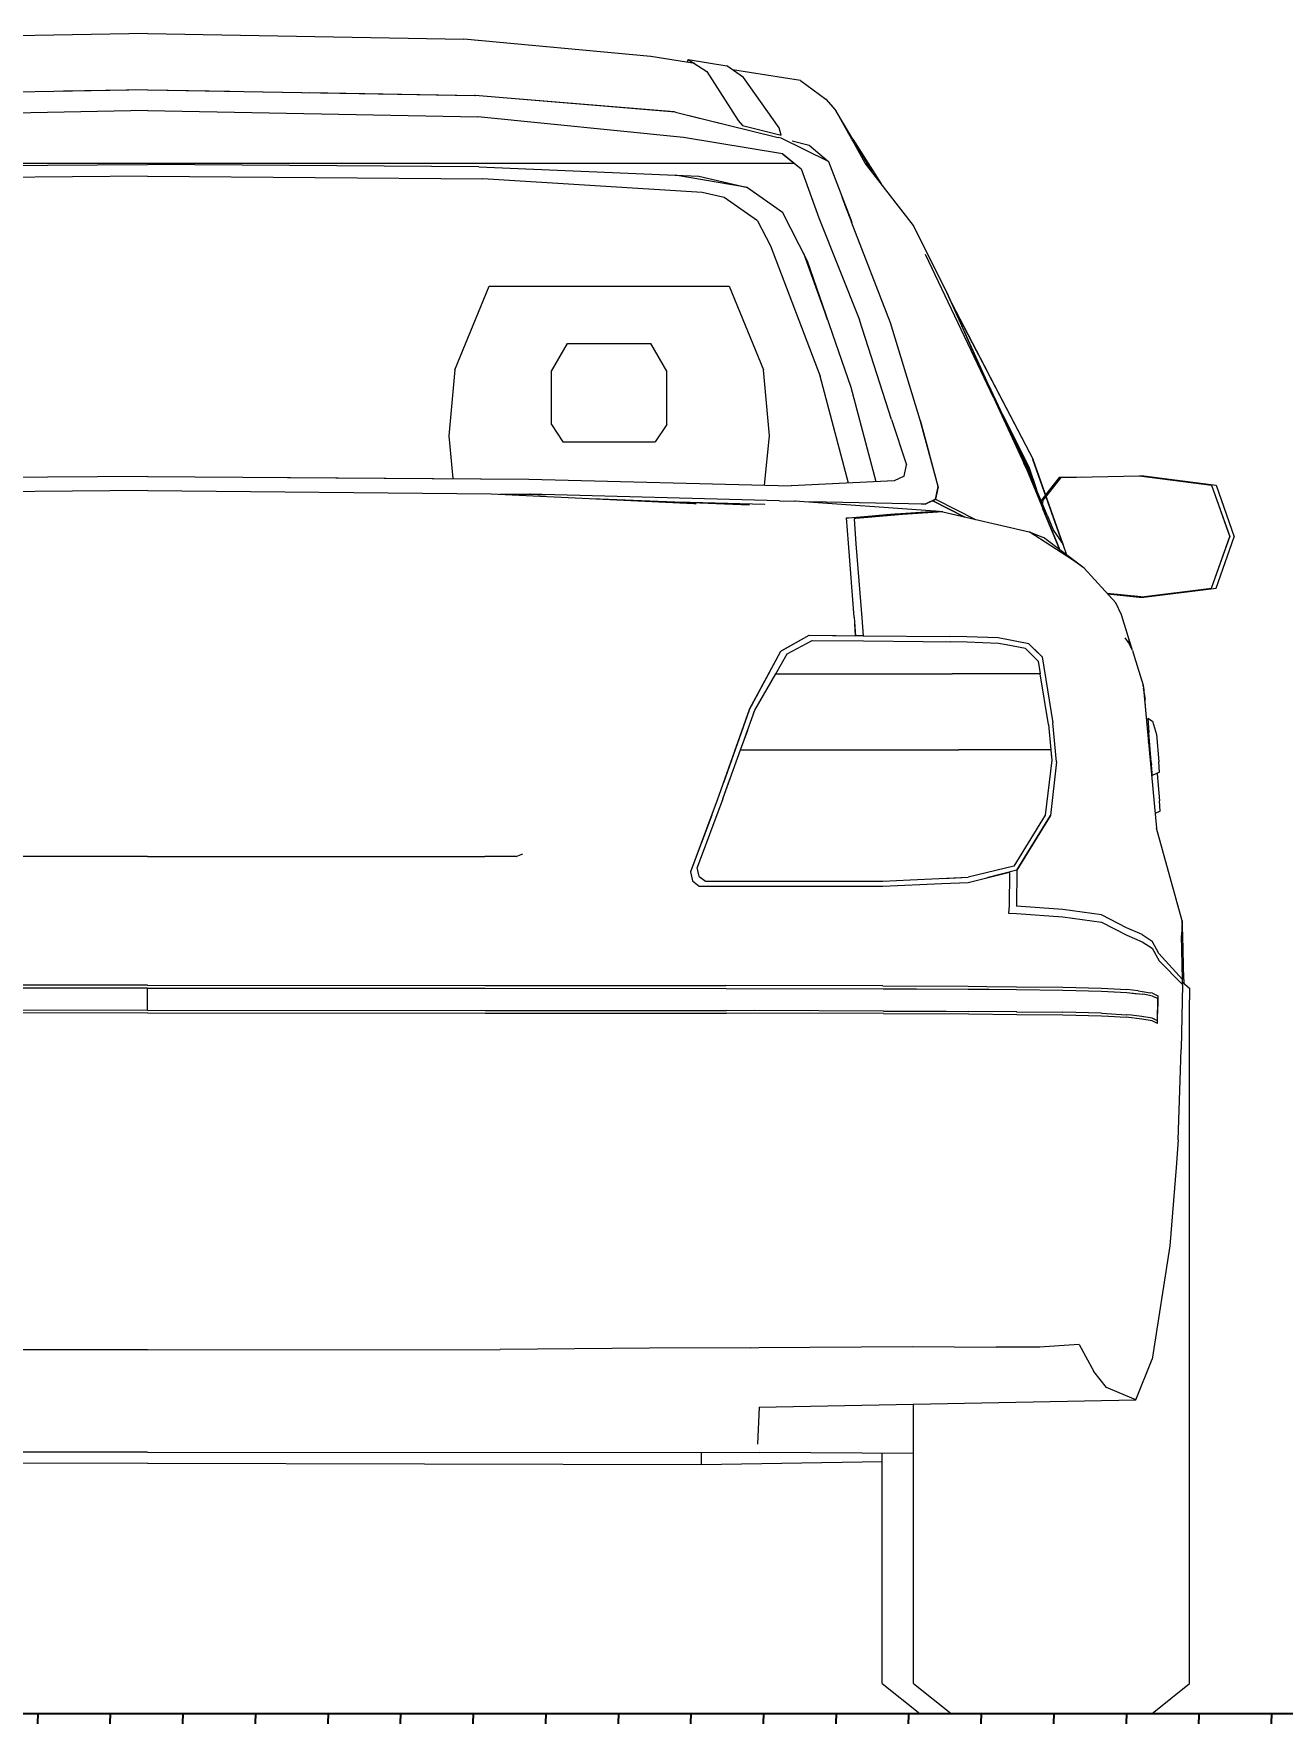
# Model space of a CAD drawing. Header units: metres. Extents: x 668617 to 675126, y 2286318 to 2293677.
# Drawn here: x 672144.555 to 672145.631, y 2287822.647 to 2287824.094 of the extents above; entities that cross this region are included whole.
import ezdxf

# ---------------------------------------------------------------- set-up
doc = ezdxf.new("R2010")
doc.units = ezdxf.units.M
doc.header["$MEASUREMENT"] = 0
doc.layers.add('29-AMBIENTACION', color=252, linetype='Continuous', lineweight=0)
doc.layers.add('DMTG_SECCIONES_VIALES', color=250, linetype='Continuous')
doc.styles.get("Standard").update_dxf_attribs({"font": 'arial.ttf'})
doc.dimstyles.get("Standard").update_dxf_attribs({"dimtxt": 0.18, "dimasz": 0.18, "dimexe": 0.18, "dimexo": 0.0625, "dimgap": 0.09, "dimtad": 0, "dimtih": 1, "dimtoh": 1, "dimdec": 4, "dimzin": 0, "dimdsep": 46, "dimtxsty": 'Standard', "dimcen": 0.09, "dimadec": 0, "dimazin": 0, "dimtfac": 1, "dimtdec": 4, "dimtofl": 0, "dimtmove": 0, "dimatfit": 3, "dimfxl": 1, "dimtolj": 1, "dimtzin": 0, "dimarcsym": 0})

# ---------------------------------------------------------------- blocks, each defined once
blk = doc.blocks.new('_ArchTick')
at = {"color": 0, "linetype": 'ByBlock', "const_width": 0.15}
blk.add_lwpolyline([(-0.5, -0.5), (0.5, 0.5)], dxfattribs=at)
blk = doc.blocks.new('*D450')
at = {"layer": 'Defpoints', "color": 0, "transparency": 16777216}
for p in [(672139.4035, 2287822.6467), (672146.4035, 2287822.6467), (672146.4035, 2287820.8551)]:
    blk.add_point(p, dxfattribs=at)
at = {"layer": 'DMTG_SECCIONES_VIALES', "color": 0, "lineweight": -2, "transparency": 16777216}
for p, q in [((672139.4035, 2287822.5842), (672139.4035, 2287820.6751)), ((672146.4035, 2287822.5842), (672146.4035, 2287820.6751)), ((672139.4035, 2287820.8551), (672142.5808, 2287820.8551)), ((672146.4035, 2287820.8551), (672143.2263, 2287820.8551))]:
    blk.add_line(p, q, dxfattribs=at)
at = {"layer": 'DMTG_SECCIONES_VIALES', "color": 0, "lineweight": -2, "transparency": 16777216, "xscale": 0.18, "yscale": 0.18, "zscale": 0.18, "rotation": 180}
blk.add_blockref('_ArchTick', (672139.4035, 2287820.8551), dxfattribs=at)
at = {"layer": 'DMTG_SECCIONES_VIALES', "color": 0, "lineweight": -2, "transparency": 16777216, "xscale": 0.18, "yscale": 0.18, "zscale": 0.18}
blk.add_blockref('_ArchTick', (672146.4035, 2287820.8551), dxfattribs=at)
at = {"layer": 'DMTG_SECCIONES_VIALES', "color": 0, "transparency": 16777216, "insert": (672142.9035, 2287820.8551), "char_height": 0.18, "attachment_point": 5}
blk.add_mtext('\\A1;7.50', dxfattribs=at)
blk = doc.blocks.new('A$C1159671A')
at = {"layer": '29-AMBIENTACION'}
for p, q in [((0.9362, 1.4471), (0.6638, 1.4422)), ((0.9362, 1.4471), (1.2086, 1.4422)), ((1.3699, 1.4273), (1.2086, 1.4422)), ((1.4076, 1.4213), (1.3699, 1.4273)), ((1.4014, 1.4223), (1.4021, 1.4247)), ((1.4021, 1.4247), (1.4354, 1.4194)), ((1.4021, 1.4247), (1.4182, 1.4145)), ((1.4498, 1.4093), (1.4354, 1.4194)), ((1.4182, 1.4145), (1.4451, 1.3723)), ((1.4987, 1.4066), (1.4402, 1.416)), ((1.4804, 1.3659), (1.4498, 1.4093)), ((1.4987, 1.4066), (1.5207, 1.3906)), ((0.9362, 1.3986), (0.6538, 1.3939)), ((0.9362, 1.3987), (0.6545, 1.3939)), ((0.9362, 1.3986), (0.8638, 1.3974)), ((0.9362, 1.3987), (1.2179, 1.3939)), ((0.9362, 1.3986), (1.2186, 1.3939)), ((0.9362, 1.3986), (1.0071, 1.3974)), ((1.0757, 1.3963), (1.2186, 1.3938)), ((1.2182, 1.3939), (1.2179, 1.3939)), ((1.3912, 1.3794), (1.2186, 1.3939)), ((1.3912, 1.3794), (1.2186, 1.3938)), ((1.3899, 1.3798), (1.246, 1.3916)), ((1.5207, 1.3906), (1.527, 1.3833)), ((1.5207, 1.3906), (1.5207, 1.3906)), ((0.9362, 1.3808), (0.6516, 1.3755)), ((0.9362, 1.3808), (0.6516, 1.3755)), ((0.9362, 1.3808), (1.2208, 1.3755)), ((0.9362, 1.3808), (1.2208, 1.3755)), ((1.398, 1.3576), (1.2208, 1.3755)), ((1.2208, 1.3755), (1.2208, 1.3755)), ((1.3907, 1.3795), (1.3899, 1.3798)), ((1.3912, 1.3794), (1.4796, 1.3576)), ((1.3969, 1.378), (1.4293, 1.37)), ((1.5254, 1.3852), (1.5282, 1.3819)), ((1.5282, 1.3819), (1.5296, 1.3803)), ((1.5438, 1.3563), (1.5296, 1.3803)), ((1.543, 1.3561), (1.5296, 1.3803)), ((1.4451, 1.3723), (1.4488, 1.3678)), ((1.4488, 1.3678), (1.4821, 1.3596)), ((1.4821, 1.3596), (1.4804, 1.3659)), ((1.4834, 1.3435), (1.398, 1.3576)), ((1.398, 1.3576), (1.398, 1.3576)), ((1.4821, 1.357), (1.4796, 1.3576)), ((1.5229, 1.3369), (1.4821, 1.357)), ((1.4821, 1.357), (1.4821, 1.357)), ((1.4821, 1.357), (1.4821, 1.357)), ((1.4821, 1.357), (1.4821, 1.357)), ((1.4916, 1.3547), (1.5062, 1.3511)), ((1.5062, 1.3511), (1.5229, 1.3369)), ((1.5432, 1.3557), (1.543, 1.3561)), ((1.5438, 1.3546), (1.5432, 1.3557)), ((1.5438, 1.3563), (1.5682, 1.3177)), ((1.5438, 1.3563), (1.5602, 1.3281)), ((1.5544, 1.3355), (1.5438, 1.3546)), ((0.3791, 1.3355), (0.9362, 1.3355)), ((0.6508, 1.3322), (0.9362, 1.3343)), ((0.9362, 1.3355), (1.4933, 1.3355)), ((1.2215, 1.3322), (0.9362, 1.3343)), ((1.2215, 1.3322), (1.4113, 1.3242)), ((1.4834, 1.3435), (1.4994, 1.3306)), ((1.4835, 1.3434), (1.4834, 1.3434)), ((1.4835, 1.3434), (1.4994, 1.3305)), ((1.5229, 1.3369), (1.5429, 1.2848)), ((1.5961, 1.2817), (1.5544, 1.3355)), ((1.5544, 1.3355), (1.5544, 1.3355)), ((0.9362, 1.3243), (0.6472, 1.322)), ((0.9362, 1.3243), (1.2251, 1.322)), ((1.4141, 1.3101), (1.2251, 1.322)), ((1.2251, 1.322), (1.2252, 1.322)), ((1.2252, 1.322), (1.2252, 1.322)), ((1.4531, 1.3145), (1.3907, 1.3251)), ((1.4113, 1.3242), (1.4532, 1.3145)), ((1.4994, 1.3306), (1.5145, 1.2884)), ((1.4994, 1.3305), (1.5145, 1.2884)), ((1.4329, 1.3058), (1.4141, 1.3101)), ((1.4329, 1.3058), (1.4141, 1.3101)), ((1.4141, 1.3101), (1.4141, 1.3101)), ((1.4618, 1.2857), (1.4329, 1.3058)), ((1.4618, 1.2857), (1.4329, 1.3058)), ((1.4329, 1.3058), (1.4329, 1.3058)), ((1.4532, 1.3145), (1.4833, 1.2934)), ((1.5344, 1.3065), (1.5427, 1.2848)), ((1.5049, 1.2512), (1.4833, 1.2934)), ((1.4833, 1.2934), (1.4833, 1.2934)), ((1.5145, 1.2884), (1.5495, 1.2005)), ((1.5368, 1.3003), (1.5427, 1.2848)), ((1.4618, 1.2857), (1.473, 1.2644)), ((1.4618, 1.2857), (1.473, 1.2644)), ((1.5762, 1.198), (1.5427, 1.2848)), ((1.5762, 1.198), (1.5427, 1.2848)), ((1.5427, 1.2847), (1.5427, 1.2848)), ((1.5429, 1.2848), (1.5429, 1.2847)), ((1.6248, 1.2242), (1.5961, 1.2817)), ((1.6248, 1.2242), (1.5961, 1.2817)), ((1.473, 1.2644), (1.5157, 1.1519)), ((1.473, 1.2644), (1.5157, 1.1519)), ((1.473, 1.2644), (1.473, 1.2644)), ((1.5197, 1.2074), (1.5016, 1.2576)), ((1.5016, 1.2576), (1.5016, 1.2576)), ((1.5425, 1.1422), (1.5049, 1.2512)), ((1.6654, 1.133), (1.6065, 1.2568)), ((1.6065, 1.2568), (1.6065, 1.2568)), ((1.2008, 1.1575), (1.2305, 1.2295)), ((1.2305, 1.2295), (1.4373, 1.2295)), ((1.4373, 1.2295), (1.467, 1.1575)), ((1.6248, 1.2242), (1.6567, 1.1523)), ((1.6248, 1.2242), (1.663, 1.1381)), ((1.6248, 1.2242), (1.6633, 1.1375)), ((1.6608, 1.1445), (1.6248, 1.2241)), ((1.5221, 1.2006), (1.5197, 1.2074)), ((1.6287, 1.2155), (1.6992, 1.0803)), ((1.6289, 1.215), (1.6502, 1.1742)), ((1.6291, 1.2148), (1.6291, 1.2147)), ((1.6291, 1.2147), (1.6604, 1.1547)), ((1.5772, 1.1147), (1.5495, 1.2005)), ((1.5772, 1.1147), (1.5495, 1.2005)), ((1.6019, 1.114), (1.5762, 1.198)), ((1.6019, 1.114), (1.5762, 1.198)), ((1.5762, 1.198), (1.5762, 1.198)), ((1.6018, 1.1141), (1.5782, 1.1913)), ((1.2842, 1.1562), (1.2981, 1.18)), ((1.2981, 1.18), (1.3697, 1.18)), ((1.3836, 1.1562), (1.3697, 1.18)), ((1.6507, 1.1658), (1.6506, 1.166)), ((1.6507, 1.1658), (1.651, 1.1653)), ((1.2008, 1.1575), (1.1958, 1.1007)), ((1.2842, 1.1104), (1.2842, 1.1562)), ((1.3836, 1.1104), (1.3836, 1.1562)), ((1.472, 1.1007), (1.467, 1.1575)), ((1.5402, 1.0599), (1.5157, 1.1519)), ((1.5402, 1.0599), (1.5157, 1.1519)), ((1.6604, 1.1547), (1.6606, 1.1543)), ((1.6606, 1.1543), (1.6993, 1.0801)), ((1.6608, 1.1445), (1.6942, 1.0734)), ((1.5425, 1.1422), (1.5425, 1.1423)), ((1.564, 1.0611), (1.5425, 1.1422)), ((1.5425, 1.1422), (1.5425, 1.1422)), ((1.6618, 1.1409), (1.6619, 1.1406)), ((1.6622, 1.1399), (1.6621, 1.1402)), ((1.6654, 1.133), (1.6932, 1.0728)), ((1.5772, 1.1147), (1.5902, 1.0756)), ((1.5772, 1.1147), (1.5902, 1.0756)), ((1.673, 1.1186), (1.6955, 1.074)), ((1.6955, 1.074), (1.6736, 1.1174)), ((1.1958, 1.1007), (1.1993, 1.0638)), ((1.2842, 1.1104), (1.2941, 1.0955)), ((1.3836, 1.1104), (1.3737, 1.0955)), ((1.4679, 1.0582), (1.472, 1.1007)), ((1.6174, 1.0568), (1.6018, 1.1141)), ((1.6019, 1.114), (1.6096, 1.0853)), ((1.6019, 1.114), (1.6158, 1.0628)), ((1.2941, 1.0955), (1.3737, 1.0955)), ((1.6963, 1.071), (1.6821, 1.0993)), ((1.588, 1.0658), (1.5902, 1.0756)), ((1.6902, 1.0819), (1.6901, 1.0821)), ((1.6902, 1.0819), (1.6969, 1.0685)), ((1.6932, 1.0728), (1.6912, 1.0771)), ((1.6932, 1.0728), (1.7222, 1.0024)), ((1.7113, 1.0322), (1.6942, 1.0734)), ((1.6955, 1.074), (1.7021, 1.0544)), ((1.6955, 1.074), (1.7019, 1.0548)), ((1.6963, 1.071), (1.6963, 1.071)), ((1.6982, 1.0652), (1.6963, 1.071)), ((1.7249, 1.0072), (1.6991, 1.0803)), ((1.6992, 1.0803), (1.6992, 1.0803)), ((1.7251, 1.0069), (1.6993, 1.0801)), ((1.6993, 1.0801), (1.6993, 1.0801)), ((0.9362, 1.0656), (0.6076, 1.0633)), ((0.9362, 1.0656), (1.2648, 1.0633)), ((1.0567, 1.0647), (1.2648, 1.0633)), ((1.2648, 1.0633), (1.4907, 1.0576)), ((1.2648, 1.0633), (1.4907, 1.0576)), ((1.5795, 1.0618), (1.4907, 1.0576)), ((1.588, 1.0658), (1.5795, 1.0618)), ((1.588, 1.0658), (1.5795, 1.0618)), ((1.5795, 1.0618), (1.5795, 1.0618)), ((1.6174, 1.0567), (1.6152, 1.0459)), ((1.616, 1.0501), (1.6174, 1.0568)), ((1.6174, 1.0568), (1.6174, 1.0567)), ((1.6969, 1.0685), (1.6997, 1.0603)), ((1.6984, 1.0646), (1.6982, 1.0652)), ((1.7007, 1.0579), (1.6984, 1.0646)), ((1.6997, 1.0602), (1.6997, 1.0603)), ((1.7218, 1.0646), (1.71, 1.0497)), ((1.7232, 1.0646), (1.7104, 1.0485)), ((1.7232, 1.0646), (1.7104, 1.0485)), ((1.7413, 1.065), (1.7218, 1.0646)), ((1.7232, 1.0646), (1.7907, 1.066)), ((1.7232, 1.0646), (1.7232, 1.0646)), ((1.7907, 1.066), (1.853, 1.0581)), ((1.7907, 1.066), (1.7946, 1.066)), ((1.7907, 1.066), (1.7907, 1.066)), ((1.7946, 1.066), (1.8568, 1.0581)), ((1.853, 1.0581), (1.8686, 1.0138)), ((1.853, 1.0581), (1.8686, 1.0137)), ((1.8568, 1.0581), (1.8724, 1.0137)), ((0.9362, 1.0534), (0.6402, 1.0507)), ((0.9362, 1.0534), (1.2322, 1.0507)), ((1.2322, 1.0507), (1.407, 1.0424)), ((1.2398, 1.0503), (1.2661, 1.0502)), ((1.2403, 1.0503), (1.2404, 1.0503)), ((1.2404, 1.0503), (1.2656, 1.0502)), ((1.2611, 1.0502), (1.263, 1.0502)), ((1.4807, 1.0446), (1.2656, 1.0502)), ((1.2661, 1.0502), (1.2656, 1.0502)), ((1.2672, 1.0501), (1.2656, 1.0502)), ((1.2656, 1.0502), (1.2656, 1.0502)), ((1.2661, 1.0502), (1.2788, 1.0498)), ((1.3189, 1.0466), (1.4549, 1.0411)), ((1.393, 1.0436), (1.468, 1.0417)), ((1.407, 1.0424), (1.409, 1.0422)), ((1.4807, 1.0446), (1.4938, 1.0442)), ((1.494, 1.0442), (1.4938, 1.0442)), ((1.6149, 1.0356), (1.494, 1.0442)), ((1.4944, 1.0442), (1.494, 1.0442)), ((1.494, 1.0442), (1.494, 1.0442)), ((1.6063, 1.0416), (1.5064, 1.0436)), ((1.6063, 1.0416), (1.6151, 1.046)), ((1.6063, 1.0416), (1.6151, 1.0459)), ((1.6151, 1.0459), (1.6063, 1.0416)), ((1.6127, 1.0447), (1.6063, 1.0416)), ((1.6127, 1.0447), (1.6152, 1.0459)), ((1.6404, 1.0306), (1.6127, 1.0447)), ((1.6127, 1.0447), (1.6404, 1.0306)), ((1.6151, 1.0459), (1.616, 1.0501)), ((1.616, 1.0501), (1.6151, 1.0459)), ((1.6152, 1.0459), (1.6495, 1.0286)), ((1.6152, 1.0459), (1.6152, 1.0459)), ((1.7063, 1.0451), (1.7061, 1.0447)), ((1.7099, 1.0497), (1.7063, 1.0451)), ((1.7077, 1.0451), (1.7072, 1.0422)), ((1.7077, 1.0451), (1.7072, 1.0422)), ((1.7103, 1.0485), (1.7077, 1.0451)), ((1.7103, 1.0484), (1.7077, 1.0451)), ((1.469, 1.0417), (1.469, 1.0417)), ((1.5385, 1.0299), (1.54, 1.03)), ((1.5402, 1.0082), (1.5385, 1.0299)), ((1.54, 1.03), (1.5539, 1.0312)), ((1.5464, 1.0294), (1.5449, 1.0292)), ((1.5449, 1.0292), (1.5466, 1.0075)), ((1.5602, 1.0305), (1.5464, 1.0294)), ((1.5539, 1.0312), (1.576, 1.033)), ((1.5866, 1.0327), (1.5602, 1.0305)), ((1.5733, 1.0328), (1.5802, 1.0334)), ((1.5802, 1.0334), (1.5906, 1.034)), ((1.5852, 1.0337), (1.615, 1.0356)), ((1.6214, 1.035), (1.5866, 1.0327)), ((1.5866, 1.0327), (1.5866, 1.0327)), ((1.6063, 1.0416), (1.6027, 1.0417)), ((1.6063, 1.0416), (1.6063, 1.0416)), ((1.6214, 1.035), (1.615, 1.0356)), ((1.6214, 1.035), (1.6958, 1.018)), ((1.7222, 1.0024), (1.7076, 1.0377)), ((1.7113, 1.0322), (1.7168, 1.0191)), ((1.7331, 0.9939), (1.6958, 1.018)), ((1.6958, 1.018), (1.7083, 1.0129)), ((1.7168, 1.0191), (1.7251, 1.0069)), ((1.853, 0.9694), (1.8686, 1.0138)), ((1.853, 0.9694), (1.8686, 1.0137)), ((1.8568, 0.9694), (1.8724, 1.0137)), ((1.5451, 0.9445), (1.5402, 1.0082)), ((1.5466, 1.0075), (1.5515, 0.9439)), ((1.7431, 0.9867), (1.7083, 1.0129)), ((1.7283, 0.9978), (1.7251, 1.0069)), ((1.7431, 0.9867), (1.7331, 0.9939)), ((1.7704, 0.9566), (1.7431, 0.9867)), ((1.7924, 0.9618), (1.763, 0.9647)), ((1.7632, 0.9644), (1.7907, 0.9616)), ((1.7632, 0.9644), (1.7632, 0.9644)), ((1.7724, 0.9635), (1.7634, 0.9643)), ((1.7754, 0.9465), (1.7704, 0.9566)), ((1.7907, 0.9616), (1.853, 0.9694)), ((1.7907, 0.9616), (1.7946, 0.9616)), ((1.7907, 0.9616), (1.7907, 0.9616)), ((1.7946, 0.9616), (1.8568, 0.9694)), ((1.5451, 0.9445), (1.5462, 0.9284)), ((1.5515, 0.9439), (1.5527, 0.9284)), ((1.7803, 0.9307), (1.7754, 0.9465)), ((1.4819, 0.915), (1.5063, 0.9288)), ((1.4828, 0.9156), (1.5063, 0.9288)), ((1.5063, 0.9288), (1.5462, 0.9284)), ((1.5063, 0.9288), (1.5527, 0.9284)), ((1.5462, 0.9284), (1.5455, 0.9385)), ((1.5527, 0.9284), (1.5462, 0.9284)), ((1.5527, 0.9284), (1.6273, 0.9276)), ((1.6422, 0.9273), (1.6273, 0.9276)), ((1.6273, 0.9276), (1.6273, 0.9276)), ((1.6692, 0.9267), (1.6422, 0.9273)), ((1.6793, 0.9247), (1.6692, 0.9267)), ((1.7783, 0.9265), (1.782, 0.9215)), ((1.7818, 0.9258), (1.7803, 0.9307)), ((1.4545, 0.8645), (1.4819, 0.915)), ((1.4545, 0.8644), (1.4819, 0.915)), ((1.4774, 0.8957), (1.4872, 0.9129)), ((1.4774, 0.8957), (1.4872, 0.9129)), ((1.4872, 0.9129), (1.5089, 0.9243)), ((1.4872, 0.9129), (1.5089, 0.9243)), ((1.5089, 0.9243), (1.553, 0.9239)), ((1.5089, 0.9243), (1.553, 0.9239)), ((1.553, 0.9239), (1.5531, 0.9239)), ((1.5531, 0.9239), (1.6045, 0.9234)), ((1.6045, 0.9234), (1.6276, 0.9232)), ((1.6423, 0.9227), (1.6276, 0.9232)), ((1.6276, 0.9232), (1.6276, 0.9232)), ((1.6695, 0.9218), (1.6423, 0.9227)), ((1.6761, 0.9205), (1.6695, 0.9218)), ((1.6926, 0.9174), (1.6761, 0.9205)), ((1.6824, 0.9241), (1.6793, 0.9247)), ((1.6956, 0.9215), (1.6824, 0.9241)), ((1.6824, 0.9241), (1.6824, 0.9241)), ((1.6926, 0.9174), (1.7036, 0.9064)), ((1.6926, 0.9174), (1.6926, 0.9174)), ((1.6926, 0.9174), (1.7035, 0.9064)), ((1.7005, 0.9166), (1.6956, 0.9215)), ((1.6956, 0.9215), (1.6956, 0.9215)), ((1.707, 0.9101), (1.7005, 0.9166)), ((1.707, 0.9101), (1.7006, 0.9166)), ((1.7006, 0.9166), (1.7006, 0.9166)), ((1.782, 0.9247), (1.7817, 0.9219)), ((1.7817, 0.9219), (1.782, 0.9244)), ((1.782, 0.9248), (1.7818, 0.9258)), ((1.7845, 0.9165), (1.782, 0.9248)), ((1.782, 0.9248), (1.782, 0.9247)), ((1.782, 0.9248), (1.782, 0.9248)), ((1.7822, 0.9212), (1.782, 0.9244)), ((1.782, 0.9244), (1.7842, 0.9172)), ((1.7849, 0.9158), (1.782, 0.9215)), ((1.7849, 0.9158), (1.7864, 0.9109)), ((1.7035, 0.9064), (1.7053, 0.8957)), ((1.7036, 0.9064), (1.7047, 0.8994)), ((1.707, 0.9101), (1.7162, 0.8534)), ((1.707, 0.9101), (1.7161, 0.8534)), ((1.7864, 0.9109), (1.7941, 0.8859)), ((1.4595, 0.8642), (1.4774, 0.8957)), ((1.4774, 0.8957), (1.5552, 0.8957)), ((1.5552, 0.8957), (1.6296, 0.8957)), ((1.5552, 0.8957), (1.5552, 0.8957)), ((1.6716, 0.8957), (1.6296, 0.8957)), ((1.7053, 0.8957), (1.6716, 0.8957)), ((1.7124, 0.8519), (1.7053, 0.8957)), ((1.7124, 0.8519), (1.7053, 0.8957)), ((1.7053, 0.8957), (1.7053, 0.8957)), ((1.7941, 0.8859), (1.8055, 0.7625)), ((1.7943, 0.8843), (1.7941, 0.8859)), ((1.7943, 0.8844), (1.7943, 0.8843)), ((1.7943, 0.8843), (1.7961, 0.8646)), ((1.796, 0.8734), (1.7944, 0.8833)), ((1.4545, 0.8645), (1.4271, 0.7867)), ((1.4545, 0.8644), (1.4323, 0.8016)), ((1.4506, 0.8397), (1.4595, 0.8642)), ((1.4584, 0.8613), (1.4595, 0.8642)), ((1.4595, 0.8642), (1.4595, 0.8642)), ((1.798, 0.8574), (1.799, 0.845)), ((1.798, 0.8574), (1.8021, 0.8548)), ((1.8021, 0.8548), (1.8055, 0.8432)), ((1.4472, 0.8301), (1.4533, 0.8471)), ((1.7124, 0.8519), (1.7145, 0.8301)), ((1.7124, 0.8519), (1.7145, 0.8301)), ((1.7193, 0.8198), (1.7161, 0.8534)), ((1.801, 0.8194), (1.799, 0.845)), ((1.8055, 0.8432), (1.8074, 0.8197)), ((1.4319, 0.7879), (1.4472, 0.8301)), ((1.4472, 0.8301), (1.5612, 0.8301)), ((1.5612, 0.8301), (1.6351, 0.8301)), ((1.6767, 0.8301), (1.6351, 0.8301)), ((1.6894, 0.8301), (1.6767, 0.8301)), ((1.7144, 0.8301), (1.6894, 0.8301)), ((1.7145, 0.8301), (1.7144, 0.8301)), ((1.7144, 0.8301), (1.7153, 0.8212)), ((1.7145, 0.8301), (1.7151, 0.8231)), ((1.7989, 0.8355), (1.7986, 0.8371)), ((1.7989, 0.8355), (1.7996, 0.8263)), ((1.7153, 0.8212), (1.7096, 0.7738)), ((1.7193, 0.8198), (1.7142, 0.7735)), ((1.7193, 0.8198), (1.7193, 0.8198)), ((1.7999, 0.8229), (1.8008, 0.8223)), ((1.801, 0.8194), (1.8012, 0.8171)), ((1.8019, 0.8081), (1.8012, 0.8171)), ((1.8018, 0.81), (1.8012, 0.8171)), ((1.8081, 0.8109), (1.8019, 0.8081)), ((1.8081, 0.8109), (1.8074, 0.8197)), ((1.4319, 0.7879), (1.438, 0.8048)), ((1.806, 0.8099), (1.8061, 0.8095)), ((1.8061, 0.8095), (1.808, 0.7861)), ((1.4271, 0.7867), (1.404, 0.7251)), ((1.4319, 0.7879), (1.4098, 0.7288)), ((1.8087, 0.7772), (1.808, 0.7861)), ((1.4223, 0.7738), (1.404, 0.7251)), ((1.7096, 0.7738), (1.6826, 0.73)), ((1.7142, 0.7735), (1.6852, 0.7263)), ((1.6852, 0.7263), (1.7142, 0.7735)), ((1.7095, 0.7738), (1.709, 0.7729)), ((1.8087, 0.7772), (1.8043, 0.7752)), ((1.8275, 0.6829), (1.8055, 0.7625)), ((0.9362, 0.7383), (0.6457, 0.7383)), ((0.9362, 0.7383), (1.2267, 0.7383)), ((1.2539, 0.7383), (1.2267, 0.7383)), ((1.2539, 0.7383), (1.2594, 0.7404)), ((1.404, 0.7251), (1.4057, 0.7171)), ((1.404, 0.7251), (1.4057, 0.7171)), ((1.4114, 0.7211), (1.4098, 0.7288)), ((1.4109, 0.7235), (1.4098, 0.7288)), ((1.4098, 0.7288), (1.4098, 0.7288)), ((1.6826, 0.73), (1.6433, 0.7203)), ((1.6433, 0.7159), (1.679, 0.7248)), ((1.6852, 0.7263), (1.6592, 0.7199)), ((1.679, 0.7248), (1.6786, 0.6957)), ((1.679, 0.7248), (1.6786, 0.6957)), ((1.6852, 0.7263), (1.6848, 0.6953)), ((1.6852, 0.7263), (1.6852, 0.7263)), ((1.4057, 0.7171), (1.4115, 0.7127)), ((1.4057, 0.7171), (1.4115, 0.7127)), ((1.4114, 0.7211), (1.417, 0.7169)), ((1.4115, 0.7127), (1.4343, 0.7127)), ((1.4123, 0.7204), (1.417, 0.7169)), ((1.417, 0.7169), (1.4342, 0.7169)), ((1.417, 0.7169), (1.417, 0.7169)), ((1.4342, 0.7169), (1.5697, 0.7169)), ((1.4343, 0.7127), (1.5697, 0.7127)), ((1.4343, 0.7127), (1.4343, 0.7127)), ((1.5697, 0.7169), (1.5932, 0.718)), ((1.5697, 0.7169), (1.5697, 0.7169)), ((1.5697, 0.7127), (1.6207, 0.7149)), ((1.5697, 0.7127), (1.5697, 0.7127)), ((1.5932, 0.718), (1.6433, 0.7203)), ((1.6207, 0.7149), (1.6433, 0.7159)), ((1.6213, 0.7193), (1.6433, 0.7203)), ((1.6433, 0.7203), (1.6433, 0.7203)), ((1.6786, 0.6957), (1.6781, 0.6895)), ((1.6786, 0.6957), (1.6781, 0.6895)), ((1.7249, 0.6925), (1.6848, 0.6953)), ((1.6781, 0.6895), (1.6849, 0.689)), ((1.6849, 0.689), (1.7249, 0.6862)), ((1.7581, 0.6879), (1.7249, 0.6925)), ((1.7249, 0.6925), (1.7249, 0.6925)), ((1.7249, 0.6862), (1.7582, 0.6816)), ((1.7249, 0.6862), (1.7249, 0.6862)), ((1.7798, 0.6767), (1.7581, 0.6879)), ((1.7581, 0.6879), (1.7581, 0.6879)), ((1.7582, 0.6816), (1.7799, 0.6704)), ((1.8275, 0.6829), (1.8271, 0.6701)), ((1.8275, 0.6828), (1.8275, 0.6829)), ((1.8281, 0.6701), (1.8275, 0.6828)), ((1.7798, 0.6767), (1.7798, 0.6767)), ((1.7932, 0.671), (1.7798, 0.6767)), ((1.7799, 0.6704), (1.7933, 0.6647)), ((1.7799, 0.6704), (1.7799, 0.6704)), ((1.7932, 0.671), (1.8018, 0.6654)), ((1.8279, 0.6323), (1.8271, 0.6701)), ((1.829, 0.6323), (1.8281, 0.6701)), ((1.829, 0.6323), (1.8281, 0.6701)), ((1.7933, 0.6647), (1.8019, 0.6591)), ((1.8076, 0.6546), (1.8018, 0.6654)), ((1.8019, 0.6591), (1.8077, 0.6483)), ((1.8279, 0.6323), (1.8076, 0.6546)), ((1.8076, 0.6546), (1.8076, 0.6546)), ((1.8077, 0.6483), (1.8279, 0.6278)), ((0.9362, 0.6248), (0.6455, 0.6247)), ((0.9362, 0.6273), (0.6456, 0.6272)), ((0.9362, 0.6248), (0.8603, 0.6248)), ((0.9362, 0.6273), (1.2268, 0.6272)), ((0.9362, 0.6248), (1.2268, 0.6247)), ((0.9362, 0.6057), (0.9362, 0.6248)), ((0.9362, 0.6057), (0.9362, 0.6248)), ((0.9362, 0.6248), (1.0135, 0.6248)), ((1.0815, 0.6248), (1.2268, 0.6247)), ((1.2268, 0.6272), (1.4345, 0.627)), ((1.2268, 0.6272), (1.4345, 0.627)), ((1.2268, 0.6247), (1.4346, 0.6245)), ((1.2268, 0.6247), (1.4346, 0.6245)), ((1.5698, 0.6267), (1.4345, 0.627)), ((1.5698, 0.6267), (1.4345, 0.627)), ((1.4346, 0.6245), (1.5699, 0.6242)), ((1.463, 0.627), (1.463, 0.6269)), ((1.4631, 0.627), (1.4631, 0.6269)), ((1.5698, 0.6267), (1.5698, 0.6267)), ((1.5698, 0.6267), (1.6432, 0.6264)), ((1.5699, 0.6242), (1.5986, 0.6241)), ((1.5986, 0.6241), (1.6433, 0.6239)), ((1.6432, 0.6264), (1.6593, 0.6263)), ((1.6433, 0.6239), (1.6614, 0.6238)), ((1.6433, 0.6239), (1.6433, 0.6239)), ((1.6593, 0.6263), (1.6848, 0.626)), ((1.6614, 0.6238), (1.6849, 0.6236)), ((1.6848, 0.626), (1.7248, 0.6255)), ((1.6848, 0.626), (1.6848, 0.626)), ((1.6849, 0.6236), (1.7248, 0.6231)), ((1.7248, 0.6255), (1.7582, 0.6247)), ((1.7248, 0.6255), (1.7249, 0.6255)), ((1.7248, 0.6231), (1.7582, 0.6222)), ((1.7582, 0.6247), (1.78, 0.6235)), ((1.78, 0.6235), (1.78, 0.6235)), ((1.7897, 0.6224), (1.78, 0.6235)), ((1.7897, 0.6224), (1.7935, 0.6219)), ((1.8279, 0.6278), (1.8267, 0.5722)), ((1.8278, 0.6278), (1.8279, 0.6323)), ((1.8279, 0.6323), (1.8279, 0.6323)), ((1.8279, 0.6299), (1.8341, 0.6249)), ((1.829, 0.6323), (1.829, 0.629)), ((1.829, 0.6323), (1.829, 0.629)), ((1.8341, 0.6249), (1.8341, 0.6147)), ((1.7582, 0.6222), (1.7799, 0.621)), ((1.7689, 0.6216), (1.7799, 0.621)), ((1.7799, 0.621), (1.7892, 0.62)), ((1.7799, 0.621), (1.7935, 0.6195)), ((1.7935, 0.6219), (1.8002, 0.6208)), ((1.7954, 0.6192), (1.7935, 0.6195)), ((1.8022, 0.618), (1.7954, 0.6192)), ((1.8022, 0.6205), (1.8002, 0.6208)), ((1.8022, 0.6205), (1.8068, 0.6182)), ((1.8022, 0.618), (1.8056, 0.6164)), ((1.8056, 0.6164), (1.8068, 0.6158)), ((1.8065, 0.6011), (1.8067, 0.6107)), ((1.8065, 0.5999), (1.8069, 0.6118)), ((1.8067, 0.6107), (1.8068, 0.6158)), ((1.8068, 0.6182), (1.8069, 0.6182)), ((1.8068, 0.6182), (1.8068, 0.6118)), ((1.8068, 0.6158), (1.8068, 0.6158)), ((1.8341, 0.5848), (1.8341, 0.6147)), ((0.9362, 0.6057), (0.6454, 0.6056)), ((0.9362, 0.6034), (0.6454, 0.6033)), ((0.9362, 0.6057), (1.227, 0.6056)), ((0.9362, 0.6034), (1.227, 0.6033)), ((1.227, 0.6056), (1.4348, 0.6054)), ((1.227, 0.6056), (1.4348, 0.6054)), ((1.227, 0.6033), (1.4348, 0.6031)), ((1.227, 0.6033), (1.227, 0.6033)), ((1.5069, 0.6053), (1.4348, 0.6054)), ((1.5702, 0.6029), (1.4348, 0.6031)), ((1.4348, 0.6031), (1.4349, 0.6031)), ((1.5702, 0.6051), (1.4591, 0.6054)), ((1.5702, 0.6051), (1.612, 0.605)), ((1.5702, 0.6029), (1.6436, 0.6026)), ((1.5702, 0.6029), (1.6436, 0.6026)), ((1.5702, 0.6029), (1.5702, 0.6029)), ((1.612, 0.605), (1.6244, 0.6049)), ((1.6244, 0.6049), (1.6435, 0.6048)), ((1.6851, 0.6045), (1.6435, 0.6048)), ((1.6435, 0.6048), (1.6436, 0.6048)), ((1.6436, 0.6026), (1.6851, 0.6022)), ((1.6436, 0.6026), (1.6851, 0.6022)), ((1.685, 0.6045), (1.6851, 0.6045)), ((1.6851, 0.6045), (1.7249, 0.604)), ((1.6851, 0.6022), (1.7249, 0.6017)), ((1.6851, 0.6022), (1.6851, 0.6022)), ((1.758, 0.6032), (1.7249, 0.604)), ((1.7249, 0.604), (1.7249, 0.604)), ((1.7249, 0.6017), (1.758, 0.6009)), ((1.7249, 0.6017), (1.7249, 0.6017)), ((1.758, 0.6032), (1.7796, 0.6019)), ((1.758, 0.6032), (1.758, 0.6032)), ((1.758, 0.6009), (1.7641, 0.6006)), ((1.7641, 0.6006), (1.7795, 0.5997)), ((1.7928, 0.5982), (1.7795, 0.5997)), ((1.7838, 0.6015), (1.7796, 0.6019)), ((1.793, 0.6004), (1.7838, 0.6015)), ((1.8017, 0.5966), (1.7929, 0.5981)), ((1.7929, 0.5981), (1.7929, 0.5981)), ((1.8017, 0.5989), (1.793, 0.6004)), ((1.8017, 0.5989), (1.793, 0.6004)), ((1.8037, 0.598), (1.8017, 0.5989)), ((1.8063, 0.5967), (1.8017, 0.5989)), ((1.8063, 0.5943), (1.8017, 0.5966)), ((1.8063, 0.5967), (1.8065, 0.6003)), ((1.8063, 0.5967), (1.8064, 0.6001)), ((1.8063, 0.5943), (1.8065, 0.5999)), ((1.8063, 0.5943), (1.8065, 0.5999)), ((1.8065, 0.6011), (1.8065, 0.6011)), ((1.8341, 0.5445), (1.8341, 0.5848)), ((1.8259, 0.5453), (1.8267, 0.5722)), ((1.8341, 0.5445), (1.8341, 0.5698)), ((1.8243, 0.494), (1.8259, 0.5453)), ((1.8341, 0.5043), (1.8341, 0.5445)), ((1.8341, 0.5043), (1.8341, 0.5372)), ((1.8243, 0.494), (1.8224, 0.4702)), ((1.8341, 0.4519), (1.8341, 0.5043)), ((1.8224, 0.4702), (1.8169, 0.4029)), ((1.8341, 0.4029), (1.8341, 0.4751)), ((1.8341, 0.3909), (1.8341, 0.4519)), ((1.8169, 0.4029), (1.8019, 0.3051)), ((1.8341, 0.3254), (1.8341, 0.4029)), ((1.8341, 0.3254), (1.8341, 0.3909)), ((1.8341, 0.2599), (1.8341, 0.3254)), ((1.8341, 0.2478), (1.8341, 0.3254)), ((0.9362, 0.3131), (0.6323, 0.3136)), ((0.9362, 0.3131), (0.6323, 0.3136)), ((0.9362, 0.3131), (1.2401, 0.3136)), ((0.9362, 0.3131), (1.2401, 0.3136)), ((1.3688, 0.3145), (1.2401, 0.3136)), ((1.4561, 0.315), (1.3688, 0.3145)), ((1.4561, 0.315), (1.4628, 0.3151)), ((1.4628, 0.3151), (1.5949, 0.3161)), ((1.5949, 0.3161), (1.6674, 0.3156)), ((1.5949, 0.3161), (1.5949, 0.3161)), ((1.7049, 0.3155), (1.6674, 0.3156)), ((1.6674, 0.3156), (1.6674, 0.3156)), ((1.739, 0.3177), (1.7048, 0.3155)), ((1.739, 0.3177), (1.7514, 0.2946)), ((1.7878, 0.27), (1.8019, 0.3051)), ((1.7623, 0.2807), (1.7514, 0.2946)), ((1.7514, 0.2946), (1.7514, 0.2946)), ((1.7878, 0.27), (1.7623, 0.2807)), ((1.7623, 0.2807), (1.7623, 0.2807)), ((1.4631, 0.2639), (1.4616, 0.2318)), ((1.4631, 0.2639), (1.7878, 0.27)), ((1.5962, 0.2478), (1.5962, 0.2664)), ((1.7878, 0.27), (1.7878, 0.27)), ((1.5962, 0.1756), (1.5962, 0.2478)), ((1.8341, 0.1988), (1.8341, 0.2478)), ((1.8341, 0.1756), (1.8341, 0.2478)), ((0.9362, 0.225), (0.4089, 0.2249)), ((0.9362, 0.225), (1.4634, 0.2249)), ((1.4134, 0.2143), (1.4134, 0.2249)), ((1.5962, 0.2238), (1.4634, 0.2249)), ((1.5692, 0.1756), (1.5692, 0.224)), ((0.9362, 0.2155), (0.4589, 0.2143)), ((0.9362, 0.2155), (1.4134, 0.2143)), ((1.4134, 0.2143), (1.5692, 0.2169)), ((1.5692, 0.1136), (1.5692, 0.1756)), ((1.5962, 0.1136), (1.5962, 0.1756)), ((1.8341, 0.1464), (1.8341, 0.1756)), ((1.8341, 0.1136), (1.8341, 0.1464)), ((1.5692, 0.066), (1.5692, 0.1136)), ((1.5962, 0.066), (1.5962, 0.1136)), ((1.8341, 0.1062), (1.8341, 0.1136)), ((1.8341, 0.066), (1.8341, 0.1062)), ((1.5692, 0.036), (1.5692, 0.066)), ((1.5962, 0.036), (1.5962, 0.066)), ((1.8341, 0.036), (1.8341, 0.066)), ((1.5692, 0.0258), (1.5692, 0.036)), ((1.5962, 0.0258), (1.5962, 0.036)), ((1.8341, 0.0258), (1.8341, 0.036)), ((1.5692, 0.0258), (1.6016, 0)), ((1.5962, 0.0258), (1.6286, 0)), ((1.8017, 0), (1.8341, 0.0258)), ((1.6016, 0), (1.6286, 0)), ((1.6286, 0), (1.8017, 0))]:
    blk.add_line(p, q, dxfattribs=at)
blk = doc.blocks.new('*D426')
at = {"layer": 'Defpoints', "color": 0, "transparency": 16777216}
for p in [(672142.9035, 2287822.6467), (672146.4035, 2287822.6467), (672146.4035, 2287821.3501)]:
    blk.add_point(p, dxfattribs=at)
at = {"layer": 'DMTG_SECCIONES_VIALES', "color": 0, "lineweight": -2, "transparency": 16777216}
for p, q in [((672142.9035, 2287822.5842), (672142.9035, 2287821.1701)), ((672146.4035, 2287822.5842), (672146.4035, 2287821.1701)), ((672142.9035, 2287821.3501), (672144.3301, 2287821.3501)), ((672146.4035, 2287821.3501), (672144.977, 2287821.3501))]:
    blk.add_line(p, q, dxfattribs=at)
at = {"layer": 'DMTG_SECCIONES_VIALES', "color": 0, "lineweight": -2, "transparency": 16777216, "xscale": 0.18, "yscale": 0.18, "zscale": 0.18, "rotation": 180}
blk.add_blockref('_ArchTick', (672142.9035, 2287821.3501), dxfattribs=at)
at = {"layer": 'DMTG_SECCIONES_VIALES', "color": 0, "lineweight": -2, "transparency": 16777216, "xscale": 0.18, "yscale": 0.18, "zscale": 0.18}
blk.add_blockref('_ArchTick', (672146.4035, 2287821.3501), dxfattribs=at)
at = {"layer": 'DMTG_SECCIONES_VIALES', "color": 0, "transparency": 16777216, "insert": (672144.6535, 2287821.3501), "char_height": 0.18, "attachment_point": 5}
blk.add_mtext('\\A1;3.50', dxfattribs=at)
blk = doc.blocks.new('*D429')
at = {"layer": 'Defpoints', "color": 0, "transparency": 16777216}
for p in [(672133.9035, 2287822.7967), (672161.3035, 2287822.7967), (672161.3035, 2287819.8747)]:
    blk.add_point(p, dxfattribs=at)
at = {"layer": 'DMTG_SECCIONES_VIALES', "color": 0, "lineweight": -2, "transparency": 16777216}
for p, q in [((672133.9035, 2287822.7342), (672133.9035, 2287819.6947)), ((672161.3035, 2287822.7342), (672161.3035, 2287819.6947)), ((672133.9035, 2287819.8747), (672147.2086, 2287819.8747)), ((672161.3035, 2287819.8747), (672147.9985, 2287819.8747))]:
    blk.add_line(p, q, dxfattribs=at)
at = {"layer": 'DMTG_SECCIONES_VIALES', "color": 0, "lineweight": -2, "transparency": 16777216, "xscale": 0.18, "yscale": 0.18, "zscale": 0.18, "rotation": 180}
blk.add_blockref('_ArchTick', (672133.9035, 2287819.8747), dxfattribs=at)
at = {"layer": 'DMTG_SECCIONES_VIALES', "color": 0, "lineweight": -2, "transparency": 16777216, "xscale": 0.18, "yscale": 0.18, "zscale": 0.18}
blk.add_blockref('_ArchTick', (672161.3035, 2287819.8747), dxfattribs=at)
at = {"layer": 'DMTG_SECCIONES_VIALES', "color": 0, "transparency": 16777216, "insert": (672147.6035, 2287819.8747), "char_height": 0.18, "attachment_point": 5}
blk.add_mtext('\\A1;27.40', dxfattribs=at)

msp = doc.modelspace()

# ---------------------------------------------------------------- hatches: boundary and pattern name
at = {"layer": 'DMTG_SECCIONES_VIALES', "true_color": 0x000000}
h = msp.add_hatch(dxfattribs=at)
h.set_pattern_fill('ANSI31', color=18, scale=0.5, angle=43)
h.set_pattern_definition([(88, (672152.925386, 2287752.40659), (-0.062461927, 0.00218122), [])])
h.paths.add_polyline_path([(672146.40355, 2287822.64673), (672139.40355, 2287822.64673), (672139.40355, 2287822.39673), (672146.40355, 2287822.39673)])

# ---------------------------------------------------------------- linework, layer by layer
at = {"layer": 'DMTG_SECCIONES_VIALES'}
msp.add_lwpolyline([(672133.90355, 2287822.79673), (672139.40355, 2287822.79673), (672139.40355, 2287822.64673), (672146.40355, 2287822.64673), (672146.40355, 2287822.79673), (672148.30355, 2287822.79673), (672148.30355, 2287822.64673), (672151.80355, 2287822.64673), (672156.50355, 2287822.64673), (672156.50355, 2287822.79673), (672161.30355, 2287822.79673)], dxfattribs=at)

# ---------------------------------------------------------------- block references
msp.add_blockref('A$C1159671A', (672143.71737, 2287822.64673), dxfattribs=at)

# ---------------------------------------------------------------- dimensions: what is measured, and where the dimension line sits
for base, p1, p2, picture, middle in [((672161.30355, 2287819.87469), (672133.90355, 2287822.79673), (672161.30355, 2287822.79673), '*D429', (672147.60355, 2287819.87469)), ((672146.40355, 2287821.35009), (672142.90355, 2287822.64673), (672146.40355, 2287822.64673), '*D426', (672144.65355, 2287821.35009))]:
    dim = msp.add_linear_dim(base=base, p1=p1, p2=p2, dimstyle='Standard', override={"dimdec": 2, "dimblk1": 'ArchTick', "dimblk2": 'ArchTick', "dimsah": 1}, dxfattribs=at)
    dim.commit()
    dim.dimension.update_dxf_attribs({"geometry": picture, "text_midpoint": middle})
dim = msp.add_linear_dim(base=(672146.40355, 2287820.85512), p1=(672139.40355, 2287822.64673), p2=(672146.40355, 2287822.64673), text='7.50', dimstyle='Standard', override={"dimdec": 2, "dimblk1": 'ArchTick', "dimblk2": 'ArchTick', "dimsah": 1}, dxfattribs=at)
dim.commit()
dim.dimension.update_dxf_attribs({"geometry": '*D450', "text_midpoint": (672142.90355, 2287820.85512)})

doc.saveas('drawing.dxf')
